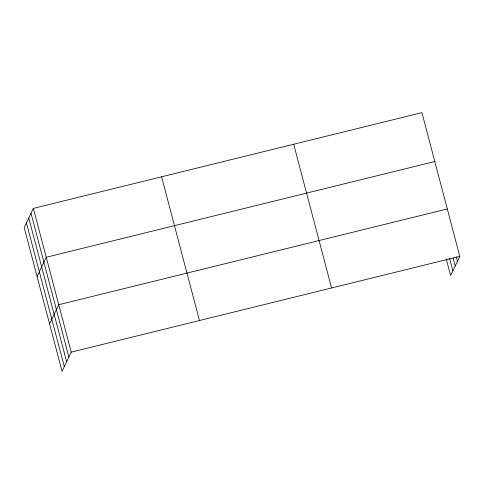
<?xml version="1.0" encoding="UTF-8"?>
<svg xmlns="http://www.w3.org/2000/svg" width="484" height="484" viewBox="0 0 484 484"><rect width="100%" height="100%" fill="white"/><g stroke="black" fill="none" stroke-linecap="round" stroke-linejoin="round"><path stroke-width="0.73" d="M33.366 208.398L24.2 227.619L62.067 371.355L71.233 352.134L33.366 208.398L421.933 112.645L459.8 256.381L450.634 275.602L446.212 258.819M37.074 276.485L46.24 257.264L434.807 161.517M49.568 323.923L58.739 304.702L447.307 208.949M71.233 352.134L459.8 256.381M456.309 256.907L457.459 261.287M453.091 257.984L455.208 266.012M449.618 258.474L452.885 270.877M293.709 144.244L331.57 287.98M161.596 176.799L199.462 320.535M31.03 213.305L68.891 357.035M28.774 218.024L66.641 361.76M26.451 222.894L64.318 366.63"/></g></svg>
